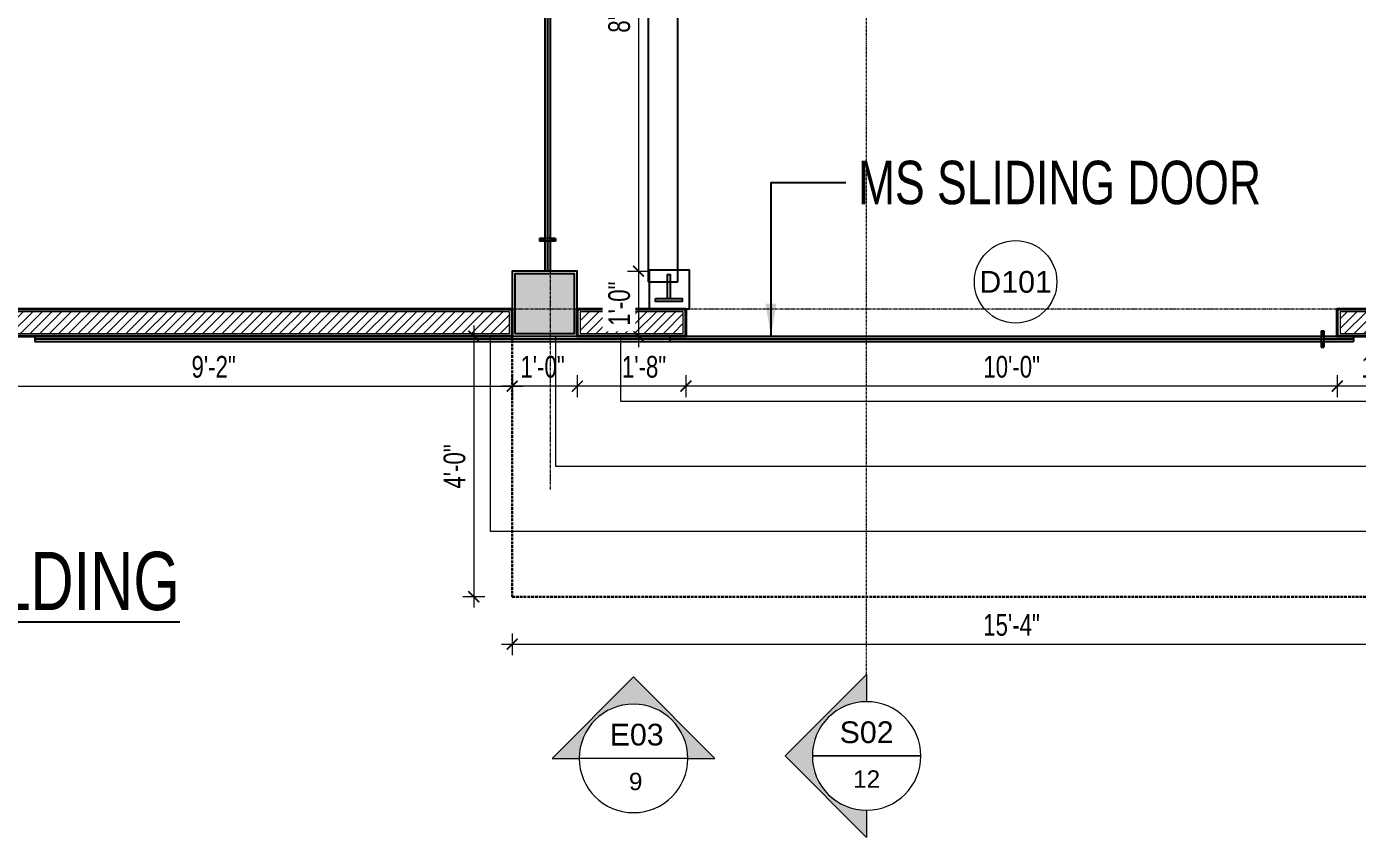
# Model space of a CAD drawing. Header units: inches. Extents: x 735 to 7643, y 526 to 1733.
# Drawn here: x 4840.9 to 5086.1, y 881.7 to 1031.1 of the extents above; entities that cross this region are included whole.
import ezdxf
from ezdxf.enums import TextEntityAlignment as Align

# ---------------------------------------------------------------- set-up
doc = ezdxf.new("R2010")
doc.units = ezdxf.units.IN
doc.header["$MEASUREMENT"] = 0
for name, pattern in [('ACAD_ISO12W100', [21, 12, -3, 0, -3, 0, -3]), ('DASH', [0.35, 0.25, -0.1]), ('PHANTOMX2', [5, 2.5, -0.5, 0.5, -0.5, 0.5, -0.5])]:
    doc.linetypes.add(name, pattern=pattern)
for name, color, linetype in [('COLLUM', 1, 'Continuous'), ('FREE-TEXT', 7, 'Continuous'), ('HATCH', 8, 'Continuous'), ('manual pull station', 1, 'Continuous'), ('Text', 7, 'Continuous'), ('zone wiring', 5, 'Continuous')]:
    doc.layers.add(name, color=color, linetype=linetype)
for name, color, linetype, lineweight in [('Dimension', 22, 'Continuous', 13), ('DOOR', 115, 'Continuous', 15), ('Door & Window Dim', 5, 'Continuous', 15), ('Elevation Marker', 252, 'Continuous', 15), ('grid', 9, 'Continuous', 13), ('I-DOOR-IDEN-N', 7, 'Continuous', 15), ('Stair', 86, 'Continuous', 18), ('wall 05', 3, 'Continuous', 40)]:
    doc.layers.add(name, color=color, linetype=linetype, lineweight=lineweight)
doc.styles.add('Arial', font='arial.ttf')
doc.styles.add('Swiss721', font='swisscl.ttf')
doc.dimstyles.new('DIM08', dxfattribs={"dimtxt": 8, "dimasz": 4, "dimexe": 4, "dimexo": 0, "dimgap": 3, "dimtad": 1, "dimdec": 1, "dimzin": 3, "dimdsep": 46, "dimlunit": 4, "dimtxsty": 'Swiss721', "dimblk": 'ARCHTICK', "dimcen": 0, "dimdle": 4, "dimclrd": 256, "dimclre": 256, "dimclrt": 256, "dimadec": 0, "dimazin": 0, "dimtfac": 1, "dimtdec": 1, "dimtofl": 0, "dimtmove": 0, "dimatfit": 3, "dimldrblk": 'ARCHTICK', "dimfxl": 4, "dimfxlon": 1, "dimtfill": 1, "dimtolj": 1, "dimtzin": 0, "dimlwd": 9, "dimlwe": 9, "dimarcsym": 0})

# ---------------------------------------------------------------- blocks, each defined once
blk = doc.blocks.new('_ArchTick')
at = {"color": 0, "linetype": 'ByBlock', "const_width": 0.15}
blk.add_lwpolyline([(-0.5, -0.5), (0.5, 0.5)], dxfattribs=at)
blk = doc.blocks.new('*D400')
at = {"layer": 'Defpoints', "color": 0, "transparency": 16777216}
for p in [(4942.357178745704, 1082.084824932652), (4942.357178745704, 986.0848249326227), (4953.629392159201, 986.0848249326227)]:
    blk.add_point(p, dxfattribs=at)
at = {"layer": 'Door & Window Dim', "lineweight": 9, "transparency": 16777216}
for p, q in [((4953.629392159201, 1084.084824932652), (4953.629392159201, 984.0848249326227)), ((4951.629392159201, 1082.084824932652), (4955.629392159201, 1082.084824932652)), ((4951.629392159201, 986.0848249326227), (4955.629392159201, 986.0848249326227))]:
    blk.add_line(p, q, dxfattribs=at)
at = {"layer": 'Door & Window Dim', "lineweight": 9, "transparency": 16777216, "xscale": 2, "yscale": 2, "zscale": 2}
for p, rotation in [((4953.629392159201, 1082.084824932652), 90), ((4953.629392159201, 986.0848249326227), 270)]:
    blk.add_blockref('_ArchTick', p, dxfattribs=dict(at, rotation=rotation))
at = {"layer": 'Door & Window Dim', "transparency": 16777216, "insert": (4950.080899367588, 1034.084824932638), "char_height": 4, "attachment_point": 5, "rotation": 90, "style": 'Swiss721', "bg_fill": 3, "box_fill_scale": 1.25, "bg_fill_color": 256, "bg_fill_true_color": 13158600, "bg_fill_transparency": 0}
blk.add_mtext('\\A1;8\'-0"', dxfattribs=at)
blk = doc.blocks.new('*D427')
at = {"layer": 'Defpoints', "color": 0, "transparency": 16777216}
for p in [(5082.377178745723, 974.0848249326518), (5102.357178745704, 974.08482493271), (5082.377178745723, 964.8814036605181)]:
    blk.add_point(p, dxfattribs=at)
at = {"layer": 'Dimension', "lineweight": 9, "transparency": 16777216}
for p, q in [((5082.377178745723, 966.8814036605181), (5082.377178745723, 962.8814036605181)), ((5102.357178745704, 966.8814036605181), (5102.357178745704, 962.8814036605181)), ((5104.357178745704, 964.8814036605181), (5080.377178745723, 964.8814036605181))]:
    blk.add_line(p, q, dxfattribs=at)
at = {"layer": 'Dimension', "lineweight": 9, "transparency": 16777216, "xscale": 2, "yscale": 2, "zscale": 2, "rotation": 180}
blk.add_blockref('_ArchTick', (5082.377178745723, 964.8814036605181), dxfattribs=at)
at = {"layer": 'Dimension', "lineweight": 9, "transparency": 16777216, "xscale": 2, "yscale": 2, "zscale": 2}
blk.add_blockref('_ArchTick', (5102.357178745704, 964.8814036605181), dxfattribs=at)
at = {"layer": 'Dimension', "transparency": 16777216, "insert": (5090.910860409291, 968.4298964521302), "char_height": 4, "attachment_point": 5, "style": 'Swiss721', "bg_fill": 3, "box_fill_scale": 1.25, "bg_fill_color": 256, "bg_fill_true_color": 13158600, "bg_fill_transparency": 0}
blk.add_mtext('\\A1;1\'-8"', dxfattribs=at)
blk = doc.blocks.new('*D428')
at = {"layer": 'Defpoints', "color": 0, "transparency": 16777216}
for p in [(4962.377178745723, 974.0848249326809), (5082.377178745723, 974.0848249326518), (4962.377178745723, 964.8814036605181)]:
    blk.add_point(p, dxfattribs=at)
at = {"layer": 'Door & Window Dim', "lineweight": 9, "transparency": 16777216}
for p, q in [((4962.377178745723, 966.8814036605181), (4962.377178745723, 962.8814036605181)), ((5082.377178745723, 966.8814036605181), (5082.377178745723, 962.8814036605181)), ((5084.377178745723, 964.8814036605181), (4960.377178745723, 964.8814036605181))]:
    blk.add_line(p, q, dxfattribs=at)
at = {"layer": 'Door & Window Dim', "lineweight": 9, "transparency": 16777216, "xscale": 2, "yscale": 2, "zscale": 2, "rotation": 180}
blk.add_blockref('_ArchTick', (4962.377178745723, 964.8814036605181), dxfattribs=at)
at = {"layer": 'Door & Window Dim', "lineweight": 9, "transparency": 16777216, "xscale": 2, "yscale": 2, "zscale": 2}
blk.add_blockref('_ArchTick', (5082.377178745723, 964.8814036605181), dxfattribs=at)
at = {"layer": 'Door & Window Dim', "transparency": 16777216, "insert": (5022.377178745723, 968.4298964521302), "char_height": 4, "attachment_point": 5, "style": 'Swiss721', "bg_fill": 3, "box_fill_scale": 1.25, "bg_fill_color": 256, "bg_fill_true_color": 13158600, "bg_fill_transparency": 0}
blk.add_mtext('\\A1;10\'-0"', dxfattribs=at)
blk = doc.blocks.new('*D429')
at = {"layer": 'Defpoints', "color": 0, "transparency": 16777216}
for p in [(4942.357178745762, 974.08482493271), (4962.377178745723, 974.0848249326809), (4942.357178745762, 964.8814036605181)]:
    blk.add_point(p, dxfattribs=at)
at = {"layer": 'Dimension', "lineweight": 9, "transparency": 16777216}
for p, q in [((4942.357178745762, 966.8814036605181), (4942.357178745762, 962.8814036605181)), ((4962.377178745723, 966.8814036605181), (4962.377178745723, 962.8814036605181)), ((4964.377178745723, 964.8814036605181), (4940.357178745762, 964.8814036605181))]:
    blk.add_line(p, q, dxfattribs=at)
at = {"layer": 'Dimension', "lineweight": 9, "transparency": 16777216, "xscale": 2, "yscale": 2, "zscale": 2, "rotation": 180}
blk.add_blockref('_ArchTick', (4942.357178745762, 964.8814036605181), dxfattribs=at)
at = {"layer": 'Dimension', "lineweight": 9, "transparency": 16777216, "xscale": 2, "yscale": 2, "zscale": 2}
blk.add_blockref('_ArchTick', (4962.377178745723, 964.8814036605181), dxfattribs=at)
at = {"layer": 'Dimension', "transparency": 16777216, "insert": (4954.649467613577, 968.4298964521302), "char_height": 4, "attachment_point": 5, "style": 'Swiss721', "bg_fill": 3, "box_fill_scale": 1.25, "bg_fill_color": 256, "bg_fill_true_color": 13158600, "bg_fill_transparency": 0}
blk.add_mtext('\\A1;1\'-8"', dxfattribs=at)
blk = doc.blocks.new('*D430')
at = {"layer": 'Defpoints', "color": 0, "transparency": 16777216}
for p in [(4930.357178745704, 974.0848249326809), (4942.357178745762, 974.08482493271)]:
    blk.add_point(p, dxfattribs=at)
at = {"layer": 'Dimension', "lineweight": 9, "transparency": 16777216}
for p, q in [((4930.357178745704, 966.8814036605181), (4930.357178745704, 962.8814036605181)), ((4942.357178745762, 966.8814036605181), (4942.357178745762, 962.8814036605181)), ((4944.357178745762, 964.8814036605181), (4928.357178745704, 964.8814036605181))]:
    blk.add_line(p, q, dxfattribs=at)
at = {"layer": 'Dimension', "lineweight": 9, "transparency": 16777216, "xscale": 2, "yscale": 2, "zscale": 2, "rotation": 180}
blk.add_blockref('_ArchTick', (4930.357178745704, 964.8814036605181), dxfattribs=at)
at = {"layer": 'Dimension', "lineweight": 9, "transparency": 16777216, "xscale": 2, "yscale": 2, "zscale": 2}
blk.add_blockref('_ArchTick', (4942.357178745762, 964.8814036605181), dxfattribs=at)
at = {"layer": 'Dimension', "transparency": 16777216, "insert": (4935.949721671903, 968.4298964521302), "char_height": 4, "attachment_point": 5, "style": 'Swiss721', "bg_fill": 3, "box_fill_scale": 1.25, "bg_fill_color": 256, "bg_fill_true_color": 13158600, "bg_fill_transparency": 0}
blk.add_mtext('\\A1;1\'-0"', dxfattribs=at)
at = {"layer": 'Defpoints', "color": 0, "transparency": 16777216}
blk.add_point((4930.357178745704, 964.8814036605181), dxfattribs=at)
blk = doc.blocks.new('*D505')
at = {"layer": 'Defpoints', "color": 0, "transparency": 16777216}
for p in [(4930.357178745704, 974.0848249326809), (4923.28646233122, 926.0949679344485), (4930.357178745762, 926.0949679344485)]:
    blk.add_point(p, dxfattribs=at)
at = {"layer": 'Dimension', "lineweight": 9, "transparency": 16777216}
for p, q in [((4923.28646233122, 976.0848249326809), (4923.28646233122, 924.0949679344485)), ((4925.28646233122, 974.0848249326809), (4921.28646233122, 974.0848249326809)), ((4925.28646233122, 926.0949679344485), (4921.28646233122, 926.0949679344485))]:
    blk.add_line(p, q, dxfattribs=at)
at = {"layer": 'Dimension', "lineweight": 9, "transparency": 16777216, "xscale": 2, "yscale": 2, "zscale": 2}
for p, rotation in [((4923.28646233122, 974.0848249326809), 90), ((4923.28646233122, 926.0949679344485), 270)]:
    blk.add_blockref('_ArchTick', p, dxfattribs=dict(at, rotation=rotation))
at = {"layer": 'Dimension', "transparency": 16777216, "insert": (4919.737969539608, 950.0898964335655), "char_height": 4, "attachment_point": 5, "rotation": 90, "style": 'Swiss721', "bg_fill": 3, "box_fill_scale": 1.25, "bg_fill_color": 256, "bg_fill_true_color": 13158600, "bg_fill_transparency": 0}
blk.add_mtext('\\A1;4\'-0"', dxfattribs=at)
blk = doc.blocks.new('*D436')
at = {"layer": 'Defpoints', "color": 0, "transparency": 16777216}
for p in [(4930.357178745762, 926.0949679344485), (5114.357178745646, 926.0949679344776), (5114.357178745646, 917.3266171701543)]:
    blk.add_point(p, dxfattribs=at)
at = {"layer": 'Dimension', "lineweight": 9, "transparency": 16777216}
for p, q in [((4928.357178745762, 917.3266171701543), (5116.357178745646, 917.3266171701543)), ((4930.357178745762, 919.3266171701543), (4930.357178745762, 915.3266171701543)), ((5114.357178745646, 919.3266171701543), (5114.357178745646, 915.3266171701543))]:
    blk.add_line(p, q, dxfattribs=at)
at = {"layer": 'Dimension', "lineweight": 9, "transparency": 16777216, "xscale": 2, "yscale": 2, "zscale": 2, "rotation": 180}
blk.add_blockref('_ArchTick', (4930.357178745762, 917.3266171701543), dxfattribs=at)
at = {"layer": 'Dimension', "lineweight": 9, "transparency": 16777216, "xscale": 2, "yscale": 2, "zscale": 2}
blk.add_blockref('_ArchTick', (5114.357178745646, 917.3266171701543), dxfattribs=at)
at = {"layer": 'Dimension', "transparency": 16777216, "insert": (5022.357178745704, 920.8672462658293), "char_height": 4, "attachment_point": 5, "style": 'Swiss721', "bg_fill": 3, "box_fill_scale": 1.25, "bg_fill_color": 256, "bg_fill_true_color": 13158600, "bg_fill_transparency": 0}
blk.add_mtext('\\A1;15\'-4"', dxfattribs=at)
blk = doc.blocks.new('*D447')
at = {"layer": 'Defpoints', "color": 0, "transparency": 16777216}
for p in [(4820.357178745704, 974.0848249300616), (4930.357178745762, 974.0848249300616), (4930.357178745762, 964.8814036605181)]:
    blk.add_point(p, dxfattribs=at)
at = {"layer": 'Dimension', "lineweight": 9, "transparency": 16777216}
for p, q in [((4820.357178745704, 966.8814036605181), (4820.357178745704, 962.8814036605181)), ((4930.357178745762, 966.8814036605181), (4930.357178745762, 962.8814036605181)), ((4818.357178745704, 964.8814036605181), (4932.357178745762, 964.8814036605181))]:
    blk.add_line(p, q, dxfattribs=at)
at = {"layer": 'Dimension', "lineweight": 9, "transparency": 16777216, "xscale": 2, "yscale": 2, "zscale": 2, "rotation": 180}
blk.add_blockref('_ArchTick', (4820.357178745704, 964.8814036605181), dxfattribs=at)
at = {"layer": 'Dimension', "lineweight": 9, "transparency": 16777216, "xscale": 2, "yscale": 2, "zscale": 2}
blk.add_blockref('_ArchTick', (4930.357178745762, 964.8814036605181), dxfattribs=at)
at = {"layer": 'Dimension', "transparency": 16777216, "insert": (4875.357178745733, 968.4272752201512), "char_height": 4, "attachment_point": 5, "style": 'Swiss721', "bg_fill": 3, "box_fill_scale": 1.25, "bg_fill_color": 256, "bg_fill_true_color": 13158600, "bg_fill_transparency": 0}
blk.add_mtext('\\A1;9\'-2"', dxfattribs=at)
blk = doc.blocks.new('*U117')
h = blk.add_hatch(color=252)
h.dxf.hatch_style = 1
h.paths.add_polyline_path([(500, 2.220446049250313e-13), (750.0000000000001, 3.33066907387547e-13), (-1.465494392505207e-13, 750), (-750.0000000000001, -3.33066907387547e-13), (-500, -2.220446049250313e-13, -0.4142135623730951), (-2.220446049250313e-13, 500, -0.4142135623730951)])
at = {"color": 6}
for p, q in [((-1.056932319443149e-13, 750), (-750.0000000000001, -3.33066907387547e-13)), ((750, 3.33066907387547e-13), (-1.056932319443149e-13, 750)), ((750, 3.33066907387547e-13), (500, 2.220446049250313e-13)), ((-500.0000000000001, -2.220446049250314e-13), (-750.0000000000001, -3.33066907387547e-13))]:
    blk.add_line(p, q, dxfattribs=at)
at = {"linetype": 'ByBlock', "lineweight": -2}
blk.add_line((-500, 0), (500, 0), dxfattribs=at)
blk.add_circle((0, 0), 500)
at = {"color": 3, "style": 'Arial'}
blk.add_attdef('S01', text='', height=200.0000000000001, dxfattribs=at).set_placement((-1.818989403545856e-10, 318.5965958829092), align=Align.TOP_CENTER)
at = {"color": 6, "style": 'Arial'}
blk.add_attdef('IN-201', text='', height=160, dxfattribs=at).set_placement((-1.818989403545856e-10, -132.5425074973682), align=Align.TOP_CENTER)
blk = doc.blocks.new('*D486')
at = {"layer": 'Defpoints', "color": 0, "transparency": 16777216}
for p in [(4942.357178745704, 986.0848249326227), (4944.100839056802, 974.0848249326518)]:
    blk.add_point(p, dxfattribs=at)
at = {"layer": 'Dimension', "lineweight": 9, "transparency": 16777216}
for p, q in [((4951.629392159201, 986.0848249326227), (4955.629392159201, 986.0848249326227)), ((4953.629392159201, 988.0848249326227), (4953.629392159201, 972.0848249326518)), ((4951.629392159201, 974.0848249326518), (4955.629392159201, 974.0848249326518))]:
    blk.add_line(p, q, dxfattribs=at)
at = {"layer": 'Dimension', "lineweight": 9, "transparency": 16777216, "xscale": 2, "yscale": 2, "zscale": 2}
for p, rotation in [((4953.629392159201, 986.0848249326227), 90), ((4953.629392159201, 974.0848249326518), 270)]:
    blk.add_blockref('_ArchTick', p, dxfattribs=dict(at, rotation=rotation))
at = {"layer": 'Dimension', "transparency": 16777216, "insert": (4950.080899367588, 980.0848249326381), "char_height": 4, "attachment_point": 5, "rotation": 90, "style": 'Swiss721', "bg_fill": 3, "box_fill_scale": 1.25, "bg_fill_color": 256, "bg_fill_true_color": 13158600, "bg_fill_transparency": 0}
blk.add_mtext('\\A1;1\'-0"', dxfattribs=at)
at = {"layer": 'Defpoints', "color": 0, "transparency": 16777216}
blk.add_point((4953.629392159201, 974.0848249326518), dxfattribs=at)
blk = doc.blocks.new('wall&door')
at = {"color": 0, "linetype": 'ByBlock', "lineweight": -2}
blk.add_circle((0, 0), 3.038638923750113, dxfattribs=at)
at = {"color": 0, "linetype": 'ByBlock', "lineweight": -2, "ltscale": 25.4, "style": 'Arial'}
blk.add_attdef('PT1', text='', height=1.6, dxfattribs=at).set_placement((0, 0), align=Align.MIDDLE_CENTER)
blk = doc.blocks.new('manual pull station')
at = {"layer": 'FREE-TEXT', "color": 1}
for points in [[(-402.2190802904083, 4159.669634809874), (-394.8883650695493, 4159.669634809874), (-394.8883650695493, 4152.41971614202), (-402.2190802904083, 4152.41971614202)], [(-398.9481555182297, 4154.33799015466), (-398.3702714390597, 4154.33799015466), (-398.3702714390597, 4158.717372841298), (-398.9481555182297, 4158.717372841298)], [(-401.1152267916609, 4154.33799015466), (-396.1791218615476, 4154.33799015466), (-396.1791218615476, 4153.808613338799), (-401.1152267916609, 4153.808613338799)]]:
    blk.add_lwpolyline(points, close=True, dxfattribs=at)

msp = doc.modelspace()

# ---------------------------------------------------------------- hatches: boundary and pattern name
at = {"layer": 'DOOR', "lineweight": 25}
h = msp.add_hatch(color=256, dxfattribs=at)
h.dxf.hatch_style = 1
h.paths.add_polyline_path([(4936.357178745762, 986.0848249326518), (4936.857178745762, 986.0848249326518), (4936.85717874582, 1085.084824932681), (4936.35717874582, 1085.084824932681)])
h.paths.add_polyline_path([(4936.857178745762, 986.0848249326518), (4937.357178745762, 986.0848249326518), (4937.35717874582, 1085.084824932681), (4936.85717874582, 1085.084824932681)])
h = msp.add_hatch(color=256, dxfattribs=at)
h.dxf.hatch_style = 1
h.paths.add_polyline_path([(4938.357178745762, 991.5848249326518), (4938.35717874582, 992.0848249326518), (4937.357178745762, 992.0848249326518), (4937.357178745762, 991.5848249326518)])
h.paths.add_polyline_path([(4936.357178745762, 991.5848249326518), (4936.357178745762, 992.0848249326518), (4935.357178745762, 992.0848249326518), (4935.357178745762, 991.5848249326518)])
h = msp.add_hatch(color=256, dxfattribs=at)
h.dxf.hatch_style = 1
h.paths.add_polyline_path([(5085.377178745723, 973.0848249326518), (5085.377178745723, 973.5848249326518), (4959.377178745723, 973.5848249326518), (4959.377178745723, 973.0848249326809)])
h.paths.add_polyline_path([(5085.377178745723, 973.5848249326518), (5085.377178745723, 974.0848249326518), (4959.377178745723, 974.0848249326809), (4959.377178745723, 973.5848249326518)])
h = msp.add_hatch(color=256, dxfattribs=at)
h.dxf.hatch_style = 1
h.paths.add_polyline_path([(5079.877178745723, 975.0848249326518), (5079.377178745723, 975.0848249326809), (5079.377178745723, 974.0848249326518), (5079.877178745723, 974.0848249326518)])
h.paths.add_polyline_path([(5079.877178745723, 973.0848249326518), (5079.377178745723, 973.0848249326518), (5079.377178745723, 972.0848249326518), (5079.877178745723, 972.0848249326518)])
at = {"layer": 'Elevation Marker'}
h = msp.add_hatch(color=256, dxfattribs=at)
h.dxf.hatch_style = 1
edge = h.paths.add_edge_path()
edge.add_line((4995.656337264169, 906.7441636929871), (4995.656337264169, 911.7441636903677))
edge.add_line((4995.656337264169, 911.7441636903677), (4980.656337272027, 896.7441636982257))
edge.add_line((4980.656337272027, 896.7441636982257), (4995.656337264169, 881.7441637060838))
edge.add_line((4995.656337264169, 881.7441637060838), (4995.656337264169, 886.7441637034644))
edge.add_ellipse((4995.656337264169, 896.7441636982257), major_axis=(7.07106780816684, 7.071067808166847), ratio=0.9999999999983927, start_angle=134.9999999999543, end_angle=225.000000000046, ccw=False)
edge.add_ellipse((4995.656337264169, 896.7441636982257), major_axis=(7.071067808166845, -7.071067808166843), ratio=0.999999999998393, start_angle=134.999999999954, end_angle=225.000000000046, ccw=False)

# ---------------------------------------------------------------- linework, layer by layer
at = {"layer": 'DOOR', "lineweight": 25}
for p, q in [((4936.35717874582, 1085.084824932681), (4936.357178745762, 986.0848249326518)), ((4937.35717874582, 1085.084824932681), (4937.357178745762, 986.0848249326518)), ((4936.857178745704, 1082.084824932623), (4936.857178745762, 986.0848249326518)), ((4938.357178745762, 992.0848249326518), (4935.357178745762, 992.0848249326518)), ((4935.357178745762, 992.0848249326518), (4935.357178745762, 991.5848249326518)), ((4938.357178745762, 991.5848249326518), (4935.357178745762, 991.5848249326518)), ((4938.35717874582, 992.0848249325936), (4938.357178745762, 991.5848249326518)), ((4937.35717874582, 986.0848249326518), (4936.357178745762, 986.0848249326518)), ((4842.377178745723, 974.0848249326809), (4842.377178745723, 973.08482493271)), ((4842.377178745723, 974.0848249326809), (4959.377178745781, 974.0848249326518)), ((4842.377178745723, 973.5848249326809), (4959.377178745781, 973.5848249326518)), ((4959.377178745723, 974.08482493271), (4959.377178745723, 973.0848249326518)), ((4959.377178745723, 974.0848249326809), (5085.377178745723, 974.0848249326518)), ((4959.377178745723, 973.5848249326518), (5085.377178745723, 973.5848249326518)), ((5079.377178745723, 975.0848249326518), (5079.377178745723, 972.0848249326227)), ((5079.377178745781, 975.0848249326809), (5079.877178745723, 975.0848249326518)), ((5079.877178745723, 975.0848249326518), (5079.877178745723, 972.0848249326227)), ((5085.377178745723, 974.0848249326809), (5085.377178745723, 973.0848249326518)), ((4842.377178745723, 973.0848249326809), (4959.377178745781, 973.0848249326227)), ((4959.377178745723, 973.0848249326809), (5085.377178745723, 973.0848249326518)), ((5079.377178745723, 972.0848249326518), (5079.877178745723, 972.0848249326518))]:
    msp.add_line(p, q, dxfattribs=at)
at = {"layer": 'Elevation Marker'}
for p, q in [((4995.656337264169, 911.7441636903677), (4980.656337272027, 896.7441636982257)), ((4995.656337264169, 911.7441636903677), (4995.656337264169, 906.7441636929871)), ((4980.656337272027, 896.7441636982257), (4995.656337264169, 881.7441637060838)), ((4995.656337264169, 886.7441637034644), (4995.656337264169, 881.7441637060838))]:
    msp.add_line(p, q, dxfattribs=at)
at = {"layer": 'Elevation Marker', "linetype": 'ByBlock'}
for p, q in [((5005.656337253691, 896.7441636930162), (4985.656337264169, 896.7441636930162)), ((4985.656337264169, 896.7441636930162), (5005.656337264169, 896.7441636930162))]:
    msp.add_line(p, q, dxfattribs=at)
at = {"layer": 'Elevation Marker', "extrusion": (0, 0, -1)}
msp.add_ellipse((4995.65633725893, 896.7441636930162), major_axis=(-7.071067808170274, 7.071067808170273), ratio=0.9999999999974231, start_param=5.497787143780849, end_param=11.78097245096044, dxfattribs=at)
at = {"layer": 'grid', "linetype": 'PHANTOMX2', "ltscale": 0.2}
msp.add_line((5339.233330166055, 979.0848249326809), (4648.234077827568, 979.0848249326809), dxfattribs=at)
at = {"layer": 'HATCH', "lineweight": 0}
msp.add_line((4929.857178745762, 978.5848249326227), (4820.85717874582, 978.5848249325936), dxfattribs=at)
at = {"layer": 'Stair', "color": 4, "linetype": 'DASH', "lineweight": 30, "ltscale": 2}
for p, q in [((4930.357178745762, 974.0848249326809), (4930.357178745762, 926.0949679344485)), ((4930.357178745762, 926.0949679344485), (5114.357178745646, 926.0949679344776))]:
    msp.add_line(p, q, dxfattribs=at)
at = {"layer": 'Text'}
msp.add_line((4978.03657761839, 1002.391512248141), (4991.836079325178, 1002.391512248141), dxfattribs=at)
at = {"layer": 'wall 05'}
msp.add_line((4930.357178745762, 979.0848249326227), (4820.35717874582, 979.0848249325645), dxfattribs=at)
at = {"layer": 'zone wiring', "color": 30}
msp.add_line((4960.843614373562, 984.0848249326227), (4960.843614373562, 1092.388462861121), dxfattribs=at)

# ---------------------------------------------------------------- block references
at = {"layer": 'Elevation Marker'}
ref = msp.add_blockref('*U117', (4952.706805732218, 896.3016867377446), dxfattribs=dict(at, xscale=-0.01999999998952262, yscale=0.01999999998952262, zscale=0.02))
ref.add_attrib('IN-201', '9', dxfattribs={"layer": '0', "color": 6, "height": 3.200000000000001, "style": 'Arial'}).set_placement((4953.110625650355, 893.6508365877962), align=Align.TOP_CENTER)
ref.add_attrib('S01', 'E03', dxfattribs={"layer": '0', "color": 3, "height": 4.000000000000001, "style": 'Arial'}).set_placement((4953.290707505745, 902.6736186553899), align=Align.TOP_CENTER)
at = {"layer": 'I-DOOR-IDEN-N'}
ref = msp.add_blockref('wall&door', (5023.109574201371, 984.1022606664046), dxfattribs=dict(at, xscale=2.5, yscale=2.5, zscale=2.5))
ref.add_attrib('PT1', 'D101', dxfattribs={"layer": '0', "color": 7, "linetype": 'ByBlock', "lineweight": -2, "ltscale": 25.4, "height": 4, "style": 'Arial'}).set_placement((5023.109574201371, 984.1022606664046), align=Align.MIDDLE_CENTER)

# ---------------------------------------------------------------- texts
at = {"layer": 'Elevation Marker', "style": 'Arial'}
for tag, text, height, p in [('S02', 'De-A', 4.000000000000002, (4995.656337264169, 903.1160956106905)), ('12', 'IN-201', 3.200000000000001, (4995.656337264169, 894.0933135430678))]:
    msp.add_attdef(tag, text=text, height=height, dxfattribs=at).set_placement(p, align=Align.TOP_CENTER)
at = {"layer": 'Text', "style": 'Swiss721'}
msp.add_text('MS SLIDING DOOR', height=8, dxfattribs=at).set_placement((5031.185649664141, 1002.409980127501), align=Align.MIDDLE)
at = {"layer": 'Text', "insert": (4698.560321092955, 934.3541419752), "char_height": 10.73333333333333, "width": 176.7295316052769, "attachment_point": 1, "style": 'Swiss721'}
msp.add_mtext('{\\LPLAN OF WORKSHOP BUILDING\\H0.4658x;\\l  \\P2000 Sqft}', dxfattribs=at)

# ---------------------------------------------------------------- dimensions: what is measured, and where the dimension line sits
at = {"layer": 'Door & Window Dim'}
dim = msp.add_linear_dim(base=(4953.629392159201, 986.0848249326227), p1=(4942.357178745704, 1082.084824932652), p2=(4942.357178745704, 986.0848249326227), angle=90, dimstyle='DIM08', override={"dimscale": 0.5, "dimarcsym": 2}, dxfattribs=at)
dim.commit()
dim.dimension.update_dxf_attribs({"geometry": '*D400', "text_midpoint": (4950.080899367588, 1034.084824932638)})

# ---------------------------------------------------------------- next in the draw order: dimensions: what is measured, and where the dimension line sits
at = {"layer": 'Dimension'}
dim = msp.add_linear_dim(base=(5082.377178745723, 964.8814036605181), p1=(5102.357178745704, 974.08482493271), p2=(5082.377178745723, 974.0848249326518), dimstyle='DIM08', override={"dimscale": 0.5, "dimarcsym": 2}, dxfattribs=at)
dim.commit()
dim.dimension.update_dxf_attribs({"geometry": '*D427', "text_midpoint": (5090.910860409291, 964.8814036605181), "dimtype": 160})

# ---------------------------------------------------------------- next in the draw order: dimensions: what is measured, and where the dimension line sits
at = {"layer": 'Door & Window Dim'}
dim = msp.add_linear_dim(base=(4962.377178745723, 964.8814036605181), p1=(5082.377178745723, 974.0848249326518), p2=(4962.377178745723, 974.0848249326809), dimstyle='DIM08', override={"dimscale": 0.5, "dimarcsym": 2}, dxfattribs=at)
dim.commit()
dim.dimension.update_dxf_attribs({"geometry": '*D428', "text_midpoint": (5022.377178745723, 968.4298964521302)})

# ---------------------------------------------------------------- next in the draw order: linework, layer by layer
at = {"layer": 'HATCH', "lineweight": 0}
msp.add_lwpolyline([(5101.857178745704, 978.5848249326809), (5082.877178745723, 978.5848249327391), (5082.877178745723, 974.5848249326518), (5085.377178745723, 974.5848249326518), (5101.857178745704, 974.5848249326518)], close=True, dxfattribs=at)
at = {"layer": 'Text'}
msp.add_line((4978.03657761839, 1002.391512248141), (4978.036577618332, 974.0848249326518), dxfattribs=at)
msp.add_solid([(4979.036577618332, 980.0848249326809), (4977.036577618332, 980.0848249326809), (4978.036577618332, 974.0848249326809)], dxfattribs=at)
at = {"layer": 'wall 05'}
msp.add_lwpolyline([(5102.357178745704, 979.0848249326809), (5082.377178745723, 979.0848249327391), (5082.377178745723, 974.0848249326518), (5085.377178745723, 974.0848249326518), (5102.357178745704, 974.0848249326518)], close=True, dxfattribs=at)

# ---------------------------------------------------------------- next in the draw order: dimensions: what is measured, and where the dimension line sits
at = {"layer": 'Dimension'}
dim = msp.add_linear_dim(base=(4942.357178745762, 964.8814036605181), p1=(4962.377178745723, 974.0848249326809), p2=(4942.357178745762, 974.08482493271), dimstyle='DIM08', override={"dimscale": 0.5, "dimarcsym": 2}, dxfattribs=at)
dim.commit()
dim.dimension.update_dxf_attribs({"geometry": '*D429', "text_midpoint": (4954.649467613577, 964.8814036605181), "dimtype": 160})

# ---------------------------------------------------------------- next in the draw order: linework, layer by layer
at = {"layer": 'Stair', "linetype": 'Continuous', "ltscale": 10}
msp.add_lwpolyline([(5094.377178745723, 974.0745447057416), (5094.377178745723, 974.0745447057416), (5094.377178745723, 962.0745447057416), (4950.377178745723, 962.0745447056543), (4950.377178745723, 962.0745447056543), (4950.377178745723, 974.0848249326518)], dxfattribs=at)

# ---------------------------------------------------------------- next in the draw order: dimensions: what is measured, and where the dimension line sits
at = {"layer": 'Dimension'}
dim = msp.add_linear_dim(base=(4930.357178745704, 964.8814036605181), p1=(4942.357178745762, 974.08482493271), p2=(4930.357178745704, 974.0848249326809), dimstyle='DIM08', override={"dimscale": 0.5, "dimarcsym": 2}, dxfattribs=at)
dim.commit()
dim.dimension.update_dxf_attribs({"geometry": '*D430', "text_midpoint": (4935.949721671903, 964.8814036605181), "dimtype": 160})

# ---------------------------------------------------------------- next in the draw order: linework, layer by layer
at = {"layer": 'grid', "linetype": 'PHANTOMX2', "ltscale": 0.2}
msp.add_line((4937.357178745704, 1496.331288282847), (4937.357178745704, 945.7625828517776), dxfattribs=at)
at = {"layer": 'HATCH', "lineweight": 0}
msp.add_lwpolyline([(4961.877178745723, 978.5848249326518), (4942.857178745704, 978.5848249326809), (4942.857178745704, 974.5848249326518), (4959.377178745781, 974.5848249326518), (4961.877178745723, 974.5848249326518)], close=True, dxfattribs=at)
at = {"layer": 'Stair', "linetype": 'Continuous', "ltscale": 10}
msp.add_lwpolyline([(5106.377178745723, 974.0745447057416), (5106.377178745723, 950.0745447057416), (4938.377178745723, 950.0745447056543), (4938.377178745723, 974.0848249326518)], dxfattribs=at)
at = {"layer": 'wall 05'}
msp.add_lwpolyline([(4962.377178745723, 979.0848249326518), (4942.357178745704, 979.0848249326809), (4942.357178745704, 974.0848249326518), (4959.377178745781, 974.0848249326518), (4962.377178745723, 974.0848249326518)], close=True, dxfattribs=at)

# ---------------------------------------------------------------- next in the draw order: dimensions: what is measured, and where the dimension line sits
at = {"layer": 'Dimension'}
dim = msp.add_linear_dim(base=(4923.28646233122, 926.0949679344485), p1=(4930.357178745704, 974.0848249326809), p2=(4930.357178745762, 926.0949679344485), angle=90, dimstyle='DIM08', override={"dimscale": 0.5, "dimarcsym": 2}, dxfattribs=at)
dim.commit()
dim.dimension.update_dxf_attribs({"geometry": '*D505', "text_midpoint": (4919.737969539608, 950.0898964335655)})

# ---------------------------------------------------------------- next in the draw order: hatches: boundary and pattern name
at = {"layer": 'HATCH'}
h = msp.add_hatch(dxfattribs=at)
h.set_pattern_fill('AR-CONC', color=256, scale=0.75, style=0)
h.set_pattern_definition([(49.99999999999999, (-407953.1580368365, -239425.4894394723), (5.379451369505651, -0.4706410123694633), [0.5625, -6.1875]), (355, (-407953.1580368365, -239425.4894394723), (-1.0406350020975, 5.641441002750089), [0.45, -4.949999999999999]), (100.4514, (-407952.7097492365, -239425.5286595223), (4.338820362855162, 5.170796565457152), [0.4780514249999994, -5.258565839999988]), (46.18420000000002, (-407953.1580368365, -239423.9894394723), (8.004307864692333, -1.241392607467636), [0.8437499999999991, -9.281249999999986]), (96.6356, (-407952.491011249, -239424.0928892748), (7.009970291615275, 7.305884031753314), [0.71707716, -7.887847499999999]), (351.1842, (-407953.1580368365, -239423.9894394723), (7.009964588502203, 7.305889506939934), [0.675, -7.425000000000001]), (21, (-407952.4080368365, -239424.3644394723), (4.476802890888463, -3.019641679990041), [0.5625, -6.1875]), (326.0000000000001, (-407952.4080368365, -239424.3644394723), (1.824864989411863, 5.438625337851398), [0.45, -4.949999999999999]), (71.4514, (-407952.034970089, -239424.6160765173), (6.301669714361175, 2.418978725324643), [0.4780514250000001, -5.258565839999999]), (37.50000000000001, (-407953.1580368365, -239425.4894394723), (0.09119891487968002, 2.496703903734836), [0, -4.89, 0, -5.025, 0, -4.96875]), (7.499999999999999, (-407953.1580368365, -239425.4894394723), (1.973021530816115, 2.958087839117702), [0, -2.865, 0, -4.7775, 0, -1.89375]), (327.5, (-407954.8305368365, -239425.4894394723), (4.003668271293068, -0.1691615380078485), [0, -1.875, 0, -5.85, 0, -7.762499999999999]), (317.5, (-407955.5805368365, -239425.4894394723), (4.373896270067897, 0.7507873674923823), [0, -2.4375, 0, -3.885, 0, -5.512499999999999])])
h.paths.add_polyline_path([(4930.857178745762, 974.5848249326809), (4941.857178745704, 974.5848249326809), (4941.857178745704, 985.5848249326518), (4930.857178745762, 985.5848249326518)])
h.paths.add_polyline_path([(4930.857178745762, 1212.58482493271), (4941.857178745762, 1212.58482493271), (4941.857178745762, 1223.584824932681), (4930.857178745762, 1223.584824932681)])
h.paths.add_polyline_path([(4692.857178745646, 1212.58482493271), (4703.857178745646, 1212.58482493271), (4703.857178745646, 1223.584824932681), (4692.857178745646, 1223.584824932681)])
h.paths.add_polyline_path([(4692.857178745704, 974.5848249326809), (4703.857178745762, 974.5848249326809), (4703.857178745762, 985.5848249326227), (4692.857178745704, 985.5848249326227)])
at = {"layer": 'HATCH', "lineweight": 0}
h = msp.add_hatch(dxfattribs=at)
h.set_pattern_fill('ANSI31', color=256, scale=10, style=0)
h.set_pattern_definition([(45, (-136041.0162595243, -170387.8169358788), (-0.8838834764831843, 0.8838834764831844), [])])
h.paths.add_polyline_path([(4696.857178745733, 1115.58482493271), (4692.857178745675, 1115.58482493271), (4692.857178745617, 1080.584824932623), (4696.857178745733, 1080.584824932594)])
h.paths.add_polyline_path([(4696.857178745733, 1007.584824932623), (4692.857178745733, 1007.584824932623), (4692.857178745704, 986.5848249326227), (4696.857178745704, 986.5848249325936)])
h.paths.add_polyline_path([(4713.857178745762, 974.5848249326227), (4713.857178745762, 978.5848249326518), (4704.857178745762, 978.5848249326227), (4704.857178745762, 974.58482493271)])
h.paths.add_polyline_path([(4737.857178745791, 978.5848249326518), (4737.857178745675, 974.5848249326809), (4747.857178745762, 974.5848249326227), (4747.857178745762, 978.5848249326809)])
h.paths.add_polyline_path([(4820.85717874582, 978.5848249325645), (4820.857178745733, 974.5848249326809), (4929.857178745762, 974.5848249327391), (4929.857178745762, 978.5848249326518)])
h.paths.add_polyline_path([(4959.377178745781, 974.5848249326518), (4961.877178745723, 974.5848249326518), (4961.877178745723, 978.5848249326518), (4942.857178745704, 978.58482493271), (4942.857178745704, 974.5848249326518)])
h.paths.add_polyline_path([(5101.857178745733, 974.5848249326518), (5101.857178745733, 978.5848249326809), (5082.877178745723, 978.5848249327682), (5082.877178745723, 974.5848249326518), (5085.377178745723, 974.5848249326518)])
h.paths.add_polyline_path([(5114.857178745646, 978.5848249326809), (5114.857178745704, 974.5848249327391), (5161.857178745646, 974.5848249326809), (5161.857178745617, 978.5848249327973)])
h.paths.add_polyline_path([(5102.857178745704, 986.5848249326809), (5106.857178745704, 986.5848249326809), (5106.857178745704, 995.5848249326518), (5102.857178745704, 995.5848249327391)])
h.paths.add_polyline_path([(5234.857178745733, 978.5848249326518), (5234.857178745733, 974.58482493271), (5279.857178745646, 974.5848249326518), (5279.857178745704, 978.5848249326518)])
h.paths.add_polyline_path([(5287.857178745704, 986.58482493271), (5291.857178745704, 986.58482493271), (5291.85717874582, 1023.526697751746), (5287.857178745791, 1023.526697751746)])
h.paths.add_polyline_path([(5106.857178745704, 1139.584824931633), (5106.857178745675, 1166.584824932768), (5102.857178745442, 1166.584824932739), (5102.857178745646, 1068.58482493271), (5106.857178745646, 1068.584824932681), (5106.857178745646, 1135.584824931662), (5287.857178745762, 1135.584824932826), (5287.857178745791, 1096.584824932681), (5291.857178745733, 1096.58482493271), (5291.857178745675, 1139.584824932768)])

# ---------------------------------------------------------------- next in the draw order: linework, layer by layer
at = {"layer": 'COLLUM'}
msp.add_lwpolyline([(4930.357178745762, 974.0848249326809), (4942.357178745704, 974.0848249326809), (4942.357178745704, 986.0848249326518), (4930.357178745762, 986.0848249326518)], close=True, dxfattribs=at)
at = {"layer": 'HATCH', "lineweight": 0}
for p, q in [((4929.857178745762, 974.58482493271), (4929.857178745762, 978.5848249326227)), ((4820.857178745704, 974.5848249326518), (4929.857178745762, 974.58482493271))]:
    msp.add_line(p, q, dxfattribs=at)
at = {"layer": 'HATCH'}
msp.add_lwpolyline([(4930.857178745762, 974.5848249326809), (4941.857178745704, 974.5848249326809), (4941.857178745704, 985.5848249326518), (4930.857178745762, 985.5848249326518)], close=True, dxfattribs=at)
at = {"layer": 'wall 05'}
for p, q in [((4930.357178745762, 974.08482493271), (4930.357178745762, 979.0848249326227)), ((4820.357178745704, 974.0848249326518), (4930.357178745762, 974.08482493271))]:
    msp.add_line(p, q, dxfattribs=at)

# ---------------------------------------------------------------- next in the draw order: dimensions: what is measured, and where the dimension line sits
at = {"layer": 'Dimension'}
dim = msp.add_linear_dim(base=(5114.357178745646, 917.3266171701543), p1=(4930.357178745762, 926.0949679344485), p2=(5114.357178745646, 926.0949679344776), dimstyle='DIM08', override={"dimscale": 0.5, "dimarcsym": 2}, dxfattribs=at)
dim.commit()
dim.dimension.update_dxf_attribs({"geometry": '*D436', "text_midpoint": (5022.357178745704, 920.8672462658293)})

# ---------------------------------------------------------------- next in the draw order: linework, layer by layer
at = {"layer": 'Elevation Marker', "linetype": 'ACAD_ISO12W100', "ltscale": 0.02}
msp.add_line((4995.656337264169, 911.7441636903677), (4995.656337264169, 1486.285687795345), dxfattribs=at)

# ---------------------------------------------------------------- next in the draw order: dimensions: what is measured, and where the dimension line sits
at = {"layer": 'Dimension'}
dim = msp.add_linear_dim(base=(4930.357178745762, 964.8814036605181), p1=(4820.357178745704, 974.0848249300616), p2=(4930.357178745762, 974.0848249300616), dimstyle='DIM08', override={"dimscale": 0.5, "dimtmove": 1, "dimarcsym": 2}, dxfattribs=at)
dim.commit()
dim.dimension.update_dxf_attribs({"geometry": '*D447', "text_midpoint": (4875.357178745733, 968.4272752201512)})

# ---------------------------------------------------------------- next in the draw order: linework, layer by layer
at = {"layer": 'Stair', "linetype": 'Continuous', "ltscale": 10}
msp.add_lwpolyline([(5118.377178745723, 974.0745447057416), (5118.377178745723, 938.0745447057416), (4926.377178745723, 938.0745447056543), (4926.377178745723, 974.0848249326518)], dxfattribs=at)

# ---------------------------------------------------------------- next in the draw order: dimensions: what is measured, and where the dimension line sits
at = {"layer": 'Dimension'}
dim = msp.add_linear_dim(base=(4953.629392159201, 974.0848249326518), p1=(4942.357178745704, 986.0848249326227), p2=(4944.100839056802, 974.0848249326518), angle=90, dimstyle='DIM08', override={"dimscale": 0.5, "dimarcsym": 2}, dxfattribs=at)
dim.commit()
dim.dimension.update_dxf_attribs({"geometry": '*D486', "text_midpoint": (4950.080899367588, 980.0848249326381)})

# ---------------------------------------------------------------- next in the draw order: linework, layer by layer
at = {"layer": 'FREE-TEXT'}
msp.add_line((4955.431082142806, 984.0848249326227), (4960.843614373562, 984.0848249326227), dxfattribs=at)
at = {"layer": 'zone wiring', "color": 30}
msp.add_line((4955.431082142806, 1092.388462861121), (4955.431082142806, 984.0848249326227), dxfattribs=at)

# ---------------------------------------------------------------- next in the draw order: block references
at = {"layer": 'manual pull station'}
msp.add_blockref('manual pull station', (5357.864295178329, -3173.334902093331), dxfattribs=at)

doc.saveas('drawing.dxf')
